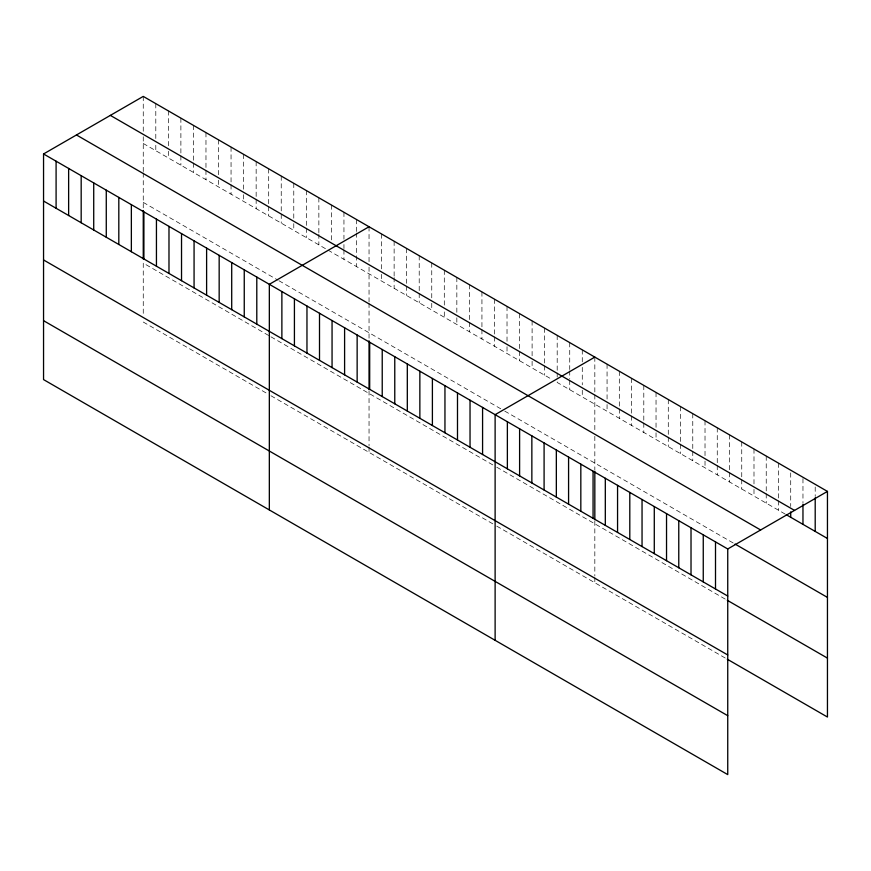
<?xml version="1.0" encoding="UTF-8"?>
<svg xmlns="http://www.w3.org/2000/svg" width="871" height="871" viewBox="0 0 871 871"><rect width="100%" height="100%" fill="white"/><g stroke="black" fill="none" stroke-linecap="round" stroke-linejoin="round"><path stroke-width="0.65" stroke-dasharray="4.36 3.27" d="M143.258 136.747L143.258 171.587M143.258 143.465L326.843 249.465M327.986 250.119L551.495 379.157M785.152 514.064L557.19 382.456L557.19 378.417M143.258 202.388L277.816 280.081M278.949 280.734L503.601 410.437M504.734 411.09L733.959 543.428M268.693 335.52L143.258 263.096L143.258 315.335M270.968 336.837L494.478 465.876M496.753 467.194L726.164 599.64M143.258 322.03L268.693 394.443M270.968 395.761L494.478 524.799M496.753 526.117L726.164 658.563M815.202 487.031L815.202 496.448M802.964 478.615L802.964 502.828M790.716 472.899L790.716 506.519M778.478 463.132L778.478 499.453M778.478 500.792L778.478 510.21M766.23 456.066L766.23 492.387M766.23 493.726L766.23 503.144M753.992 449.001L753.992 483.971M753.992 489.35L753.992 496.078M741.744 441.935L741.744 478.244M741.744 479.594L741.744 489.001M729.506 434.858L729.506 471.178M729.506 472.518L729.506 481.935M717.258 427.792L717.258 464.112M717.258 465.452L717.258 474.869M705.02 420.726L705.02 455.696M705.02 461.075L705.02 467.803M692.772 413.66L692.772 449.969M692.772 451.32L692.772 460.726M680.523 406.583L680.523 442.904M680.523 444.243L680.523 453.66M668.286 399.517L668.286 435.838M668.286 437.177L668.286 446.594M656.037 392.451L656.037 427.421M656.037 432.8L656.037 439.528M643.8 385.385L643.8 421.695M643.8 423.045L643.8 432.452M631.551 378.308L631.551 414.629M631.551 415.968L631.551 425.386M619.314 371.242L619.314 407.563M619.314 408.902L619.314 418.32M607.065 364.176L607.065 399.147M607.065 404.525L607.065 411.254M594.828 357.11L594.828 393.42M594.828 394.77L594.828 432.299M594.828 436.317L594.828 469.85M594.828 521.119L594.828 576.047M594.828 577.386L594.828 582.743M582.274 349.859L582.274 361.966M582.274 367.344L582.274 384.83M582.274 390.208L582.274 396.936M569.732 342.619L569.732 369.522M569.732 370.861L569.732 378.939M569.732 380.279L569.732 389.696M557.19 335.379L557.19 371.699M557.19 373.038L557.19 377.078M544.647 328.138L544.647 364.448M544.647 365.798L544.647 375.216M532.105 320.898L532.105 355.869M532.105 361.247L532.105 367.965M519.562 313.658L519.562 349.968M519.562 351.318L519.562 360.725M507.02 306.407L507.02 341.378M507.02 346.756L507.02 353.484M494.478 299.167L494.478 335.487M494.478 336.827L494.478 346.244M481.935 291.927L481.935 328.247M481.935 329.586L481.935 339.004M469.382 284.686L469.382 320.996M469.382 322.346L469.382 331.764M456.84 277.446L456.84 312.417M456.84 317.795L456.84 324.513M444.297 270.206L444.297 306.516M444.297 311.894L444.297 317.273M431.755 262.955L431.755 297.926M431.755 303.304L431.755 310.032M419.212 255.715L419.212 292.035M419.212 293.375L419.212 302.792M406.67 248.475L406.67 284.795M406.67 286.134L406.67 295.552M394.128 241.234L394.128 276.205M394.128 277.544L394.128 288.312M381.585 233.994L381.585 268.965M381.585 274.343L381.585 281.061M369.043 226.754L369.043 261.725M369.043 267.103L369.043 301.943M369.043 303.282L369.043 339.494M369.043 390.763L369.043 445.691M369.043 447.03L369.043 452.387M356.489 219.503L356.489 231.61M356.489 232.96L356.489 254.474M356.489 255.824L356.489 266.58M343.947 212.263L343.947 239.166M343.947 244.544L343.947 248.583M343.947 249.923L343.947 259.34M331.405 205.023L331.405 239.993M318.862 197.782L318.862 232.753M318.862 234.092L318.862 244.86M306.32 190.542L306.32 226.852M306.32 228.202L306.32 237.62M293.777 183.302L293.777 218.273M293.777 223.651L293.777 230.369M281.235 176.051L281.235 223.128M268.693 168.811L268.693 205.131M268.693 206.471L268.693 215.888M256.15 161.571L256.15 197.891M256.15 199.23L256.15 208.648M243.597 154.33L243.597 189.301M243.597 194.679L243.597 201.408M231.055 147.09L231.055 183.4M231.055 184.75L231.055 194.168M218.512 139.85L218.512 174.821M218.512 180.199L218.512 186.917M205.97 132.599L205.97 168.92M205.97 170.259L205.97 179.676M193.427 125.359L193.427 161.679M193.427 163.019L193.427 172.436M180.885 118.118L180.885 154.439M180.885 155.778L180.885 165.196M168.343 110.878L168.343 145.849M168.343 151.227L168.343 157.956M155.8 103.638L155.8 139.948M155.8 145.326L155.8 150.716M143.258 96.398L143.258 131.369M143.258 172.926L143.258 209.138"/><path stroke-width="1.31" d="M43.55 153.96L727.742 548.97L727.742 774.602L43.55 379.593L43.55 153.96L143.258 96.398L827.45 491.407L827.45 717.04L727.274 659.205M369.043 226.754L269.335 284.316L269.335 509.949M594.828 357.11L495.12 414.672L495.12 640.305M727.742 548.97L827.45 491.407M110.356 115.386L794.548 510.406M786.263 514.707L827.45 538.485M76.452 134.961L760.644 529.982M735.07 544.07L827.45 597.408M43.55 201.027L727.742 596.047M727.274 600.282L827.45 658.117M43.55 259.95L727.742 654.97M43.55 320.67L727.742 715.679M815.202 497.787L815.202 531.419M802.964 504.178L802.964 524.353M790.716 511.898L790.716 517.276M715.505 541.904L715.505 588.981M703.256 534.838L703.256 581.915M691.019 527.772L691.019 574.838M678.77 520.695L678.77 567.772M666.533 513.629L666.533 560.706M654.284 506.563L654.284 553.64M642.047 499.497L642.047 546.563M629.798 492.42L629.798 539.497M617.561 485.354L617.561 532.431M605.312 478.288L605.312 525.365M594.828 471.2L594.828 519.769M593.064 471.222L593.064 518.289M580.826 464.145L580.826 511.223M568.578 457.079L568.578 504.157M556.34 450.013L556.34 497.091M544.092 442.947L544.092 490.014M531.854 435.87L531.854 482.948M519.606 428.804L519.606 475.882M507.368 421.738L507.368 468.816M482.578 407.421L482.578 454.499M470.035 400.181L470.035 447.259M457.493 392.941L457.493 440.018M444.95 385.701L444.95 432.778M432.397 378.46L432.397 425.538M419.855 371.22L419.855 418.287M407.312 363.969L407.312 411.047M394.77 356.729L394.77 403.806M382.227 349.489L382.227 396.566M369.685 342.249L369.685 389.326M369.043 340.844L369.043 389.413M357.143 335.008L357.143 382.086M344.6 327.768L344.6 374.835M332.058 320.517L332.058 367.595M319.505 313.277L319.505 360.354M306.962 306.037L306.962 353.114M294.42 298.797L294.42 345.874M281.877 291.556L281.877 338.634M256.793 277.065L256.793 324.143M244.25 269.825L244.25 316.902M231.708 262.585L231.708 309.662M219.165 255.345L219.165 302.422M206.612 248.104L206.612 295.182M194.07 240.864L194.07 287.931M181.527 233.613L181.527 280.691M168.985 226.373L168.985 273.45M156.442 219.133L156.442 266.21M143.9 211.893L143.9 258.97M143.258 210.488L143.258 259.057M131.358 204.652L131.358 251.73M118.815 197.412L118.815 244.479M106.273 190.161L106.273 237.239M93.72 182.921L93.72 229.998M81.177 175.681L81.177 222.758M68.635 168.441L68.635 215.518M56.092 161.2L56.092 208.278"/></g></svg>
